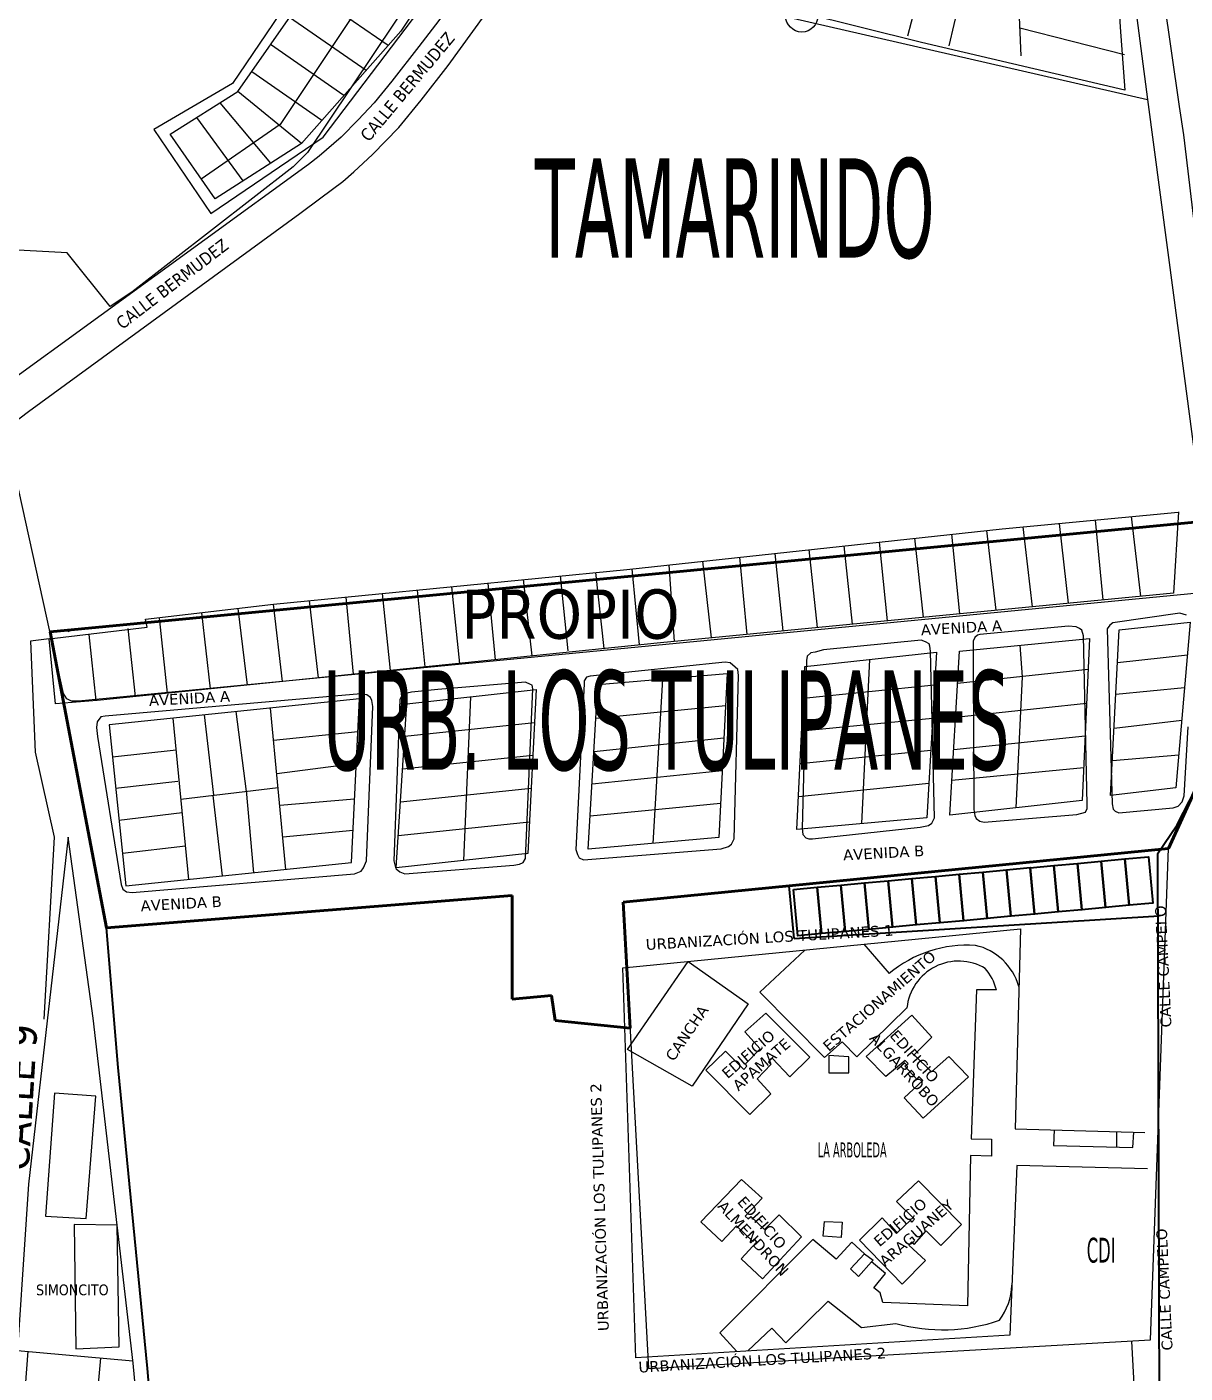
# Model space of a CAD drawing. Header units: metres. Extents: x 2 to 659295185, y -28 to 1124222152.
# Drawn here: x 659665.8 to 659988.6, y 1124057.8 to 1124433 of the extents above; entities that cross this region are included whole.
import ezdxf

# ---------------------------------------------------------------- set-up
doc = ezdxf.new("R2010")
doc.units = ezdxf.units.M
doc.header["$MEASUREMENT"] = 0
doc.linetypes.add('HIDDEN', pattern=[0.375, 0.25, -0.125])
doc.layers.get('0').update_dxf_attribs({"linetype": 'CONTINUOUS'})
for name, color, linetype in [('CALLES', 1, 'CONTINUOUS'), ('MANZANA', 30, 'CONTINUOUS'), ('Numero de manzana', 6, 'CONTINUOUS'), ('Parcelas', 140, 'CONTINUOUS'), ('TEXTOS', 7, 'CONTINUOUS')]:
    doc.layers.add(name, color=color, linetype=linetype)
doc.styles.add('ROMAN', font='verdana.ttf')
doc.styles.get("Standard").update_dxf_attribs({"font": 'tahoma.ttf'})

msp = doc.modelspace()

# ---------------------------------------------------------------- linework, layer by layer
at = {"color": 40, "lineweight": 70, "true_color": 0xf8d731}
for p, q in [((659993.3258, 1124295.0792), (659672.1877, 1124264.4054)), ((659672.1877, 1124264.4054), (659687.9441, 1124181.8839)), ((659984, 1124204), (659991.6502, 1124220.6963)), ((659832, 1124189), (659984, 1124204)), ((659687.9441, 1124181.8839), (659801, 1124190.8947)), ((659801, 1124190.8947), (659801, 1124162)), ((659833.8902, 1124153.897), (659832, 1124189)), ((659801, 1124162), (659812, 1124163)), ((659812, 1124163), (659813, 1124156)), ((659813, 1124156), (659833.8902, 1124153.897))]:
    msp.add_line(p, q, dxfattribs=at)
at = {"layer": 'MANZANA', "lineweight": -2}
for p, q in [((659987.1079, 1124410.7494), (659979.6454, 1124462.029)), ((659792.6544, 1124450.5713), (659775.0083, 1124427.486)), ((659973.461, 1124448.4018), (659978.1117, 1124412.699)), ((659783.1387, 1124422.2171), (659798.3853, 1124443.1828)), ((659775.0083, 1124427.486), (659767.4881, 1124417.828)), ((659775.6185, 1124412.5591), (659783.1387, 1124422.2171)), ((659767.4881, 1124417.828), (659762.5901, 1124411.8392)), ((659762.5901, 1124411.8392), (659758.1126, 1124407.0602)), ((659769.4094, 1124404.9006), (659775.6185, 1124412.5591)), ((659978.1117, 1124412.699), (659985.3763, 1124358.2001)), ((659988.2376, 1124402.901), (659987.1079, 1124410.7494)), ((659758.1126, 1124407.0602), (659753.3135, 1124402.2812)), ((659762.1036, 1124397.4522), (659769.4094, 1124404.9006)), ((659988.5757, 1124400.5715), (659988.2376, 1124402.901)), ((659753.3135, 1124402.2812), (659747.2033, 1124396.9423)), ((660002.4782, 1124282.6255), (659988.5757, 1124400.5715)), ((659747.2033, 1124396.9423), (659744.2513, 1124394.6127)), ((659756.8674, 1124392.5631), (659762.1036, 1124397.4522)), ((659744.2513, 1124394.6127), (659646.5051, 1124323.6072)), ((659753.8082, 1124389.8937), (659756.8674, 1124392.5631)), ((659747.6898, 1124385.3346), (659753.8082, 1124389.8937)), ((659741.794, 1124380.9955), (659747.6898, 1124385.3346)), ((659666.2209, 1124325.7967), (659741.794, 1124380.9955)), ((659985.3763, 1124358.2001), (659992.8553, 1124301.9416)), ((659661.5207, 1124322.2375), (659666.2209, 1124325.7967)), ((659675.9922, 1124247.2027), (659660.6714, 1124316.4786)), ((659992.2121, 1124275.167), (659680.1728, 1124245.0132)), ((659987.1357, 1124269.5282), (659968.5166, 1124266.8987)), ((659988.9992, 1124268.9883), (659987.1357, 1124269.5282)), ((659956.1435, 1124265.9589), (659931.3895, 1124263.6394)), ((659958.2297, 1124265.749), (659956.1435, 1124265.9589)), ((659959.2192, 1124265.309), (659958.2297, 1124265.749)), ((659959.8789, 1124264.8691), (659959.2192, 1124265.309)), ((659960.3241, 1124263.2195), (659959.8789, 1124264.8691)), ((659967.6425, 1124266.2289), (659966.8839, 1124265.2391)), ((659966.8839, 1124265.2391), (659968.3104, 1124216.469)), ((659968.5166, 1124266.8987), (659967.6425, 1124266.2289)), ((659915.0411, 1124262.0397), (659887.7721, 1124259.3703)), ((659916.2532, 1124261.5998), (659915.0411, 1124262.0397)), ((659917.2427, 1124261.0499), (659916.2532, 1124261.5998)), ((659917.4653, 1124260.39), (659917.2427, 1124261.0499)), ((659917.688, 1124258.9503), (659917.4653, 1124260.39)), ((659929.9712, 1124262.7496), (659929.5424, 1124261.7498)), ((659929.5424, 1124261.7498), (659929.5589, 1124257.7706)), ((659930.7381, 1124263.4194), (659929.9712, 1124262.7496)), ((659931.3895, 1124263.6394), (659930.7381, 1124263.4194)), ((659961.2972, 1124216.329), (659960.3241, 1124263.2195)), ((659883.2863, 1124257.5806), (659883.0719, 1124256.3609)), ((659884.2676, 1124258.4704), (659883.2863, 1124257.5806)), ((659885.4715, 1124258.7004), (659884.2676, 1124258.4704)), ((659887.7721, 1124259.3703), (659885.4715, 1124258.7004)), ((659918.7764, 1124212.5098), (659917.688, 1124258.9503)), ((659929.5589, 1124257.7706), (659929.7486, 1124214.8593)), ((659860.4162, 1124255.9541), (659822.748, 1124251.9635)), ((659861.8428, 1124255.7442), (659860.4162, 1124255.9541)), ((659863.1621, 1124254.5244), (659861.8428, 1124255.7442)), ((659863.9372, 1124253.8646), (659863.1621, 1124254.5244)), ((659864.1599, 1124252.2149), (659863.9372, 1124253.8646)), ((659883.0719, 1124256.3609), (659881.8598, 1124209.5704)), ((659804.7462, 1124250.3695), (659780.322, 1124248.2699)), ((659806.1727, 1124249.7197), (659804.7462, 1124250.3695)), ((659806.6097, 1124249.4997), (659806.1727, 1124249.7197)), ((659806.8324, 1124248.4999), (659806.6097, 1124249.4997)), ((659821.107, 1124249.854), (659818.7982, 1124203.7234)), ((659821.7585, 1124251.7336), (659821.107, 1124250.7338)), ((659821.107, 1124250.7338), (659821.107, 1124249.854)), ((659822.748, 1124251.9635), (659821.7585, 1124251.7336)), ((659862.9395, 1124206.6342), (659864.1599, 1124252.2149)), ((659676.8828, 1124245.663), (659675.9922, 1124247.2027)), ((659678.1938, 1124245.0032), (659676.8828, 1124245.663)), ((659758.8601, 1124247.0564), (659687.5501, 1124240.8777)), ((659760.501, 1124246.8465), (659758.8601, 1124247.0564)), ((659761.4905, 1124246.0766), (659760.501, 1124246.8465)), ((659761.9358, 1124245.1968), (659761.4905, 1124246.0766)), ((659762.1585, 1124243.5371), (659761.9358, 1124245.1968)), ((659769.7013, 1124245.4605), (659768.0439, 1124200.5497)), ((659770.1384, 1124246.3503), (659769.7013, 1124245.4605)), ((659770.9052, 1124247.1202), (659770.1384, 1124246.3503)), ((659772.9832, 1124247.5801), (659770.9052, 1124247.1202)), ((659780.322, 1124248.2699), (659772.9832, 1124247.5801)), ((659804.7462, 1124201.1595), (659806.8324, 1124248.4999)), ((659680.1728, 1124245.0132), (659678.1938, 1124245.0032)), ((659760.3773, 1124200.5059), (659762.1585, 1124243.5371)), ((659685.3649, 1124239.318), (659685.1588, 1124237.6583)), ((659685.1588, 1124237.6583), (659685.3814, 1124235.2288)), ((659686.3462, 1124240.6477), (659685.3649, 1124239.318)), ((659687.5501, 1124240.8777), (659686.3462, 1124240.6477)), ((659988.3478, 1124218.6585), (659989.4692, 1124237.9046)), ((659685.3814, 1124235.2288), (659692.0358, 1124193.8973)), ((659961.3054, 1124215.1093), (659961.2972, 1124216.329)), ((659968.3104, 1124216.469), (659968.533, 1124214.9193)), ((659970.1822, 1124213.9295), (659985.2969, 1124215.3292)), ((659985.2969, 1124215.3292), (659986.7151, 1124215.7791)), ((659986.7151, 1124215.7791), (659987.8118, 1124216.9989)), ((659987.8118, 1124216.9989), (659988.3478, 1124218.6585)), ((659918.0096, 1124211.0601), (659918.7764, 1124212.5098)), ((659929.7486, 1124214.8593), (659929.9794, 1124213.1997)), ((659929.9794, 1124213.1997), (659930.4165, 1124212.3198)), ((659930.4165, 1124212.3198), (659931.406, 1124211.55)), ((659931.406, 1124211.55), (659932.6181, 1124211.33)), ((659932.6181, 1124211.33), (659958.4606, 1124213.4396)), ((659958.4606, 1124213.4396), (659960.8684, 1124214.1095)), ((659960.8684, 1124214.1095), (659961.3054, 1124215.1093)), ((659968.533, 1124214.9193), (659969.0855, 1124214.3694)), ((659969.0855, 1124214.3694), (659970.1822, 1124213.9295)), ((659881.8598, 1124209.5704), (659882.0907, 1124207.9207)), ((659882.0907, 1124207.9207), (659882.8575, 1124206.9209)), ((659884.7211, 1124206.711), (659914.7277, 1124209.9403)), ((659914.7277, 1124209.9403), (659917.1355, 1124210.4002)), ((659917.1355, 1124210.4002), (659918.0096, 1124211.0601)), ((659859.336, 1124203.8547), (659861.3068, 1124204.5246)), ((659861.3068, 1124204.5246), (659862.1809, 1124205.1945)), ((659862.1809, 1124205.1945), (659862.9395, 1124206.6342)), ((659882.8575, 1124206.9209), (659883.7398, 1124206.711)), ((659883.7398, 1124206.711), (659884.7211, 1124206.711)), ((659759.6187, 1124198.6163), (659760.3773, 1124200.5059)), ((659768.0439, 1124200.5497), (659768.4892, 1124198.67)), ((659804.0948, 1124200.0498), (659804.7462, 1124201.1595)), ((659818.7982, 1124203.7234), (659819.2435, 1124202.2836)), ((659819.2435, 1124202.2836), (659819.6805, 1124201.4038)), ((659819.6805, 1124201.4038), (659820.8927, 1124200.8539)), ((659820.8927, 1124200.8539), (659859.336, 1124203.8547)), ((659695.1115, 1124191.6977), (659757.112, 1124196.9466)), ((659757.112, 1124196.9466), (659758.9673, 1124197.6265)), ((659758.9673, 1124197.6265), (659759.6187, 1124198.6163)), ((659768.4892, 1124198.67), (659768.7118, 1124198.3401)), ((659768.7118, 1124198.3401), (659769.7013, 1124197.4603)), ((659769.7013, 1124197.4603), (659771.1279, 1124196.9104)), ((659771.1279, 1124196.9104), (659801.4726, 1124199.3699)), ((659801.4726, 1124199.3699), (659803.1135, 1124199.5999)), ((659803.1135, 1124199.5999), (659804.0948, 1124200.0498)), ((659692.0358, 1124193.8973), (659692.4811, 1124192.6775)), ((659692.4811, 1124192.6775), (659693.4706, 1124191.9077)), ((659693.4706, 1124191.9077), (659695.1115, 1124191.6977))]:
    msp.add_line(p, q, dxfattribs=at)
at = {"layer": 'MANZANA', "lineweight": -3}
for p, q in [((659803.7657, 1124452.9409), (659978.1117, 1124412.699)), ((659801, 1124162), (659801, 1124190.8947)), ((659812, 1124163), (659801, 1124162)), ((659813, 1124156), (659812, 1124163)), ((659833.8902, 1124153.897), (659813, 1124156)), ((659978.7332, 1123979.6698), (659973.76, 1124066.7006))]:
    msp.add_line(p, q, dxfattribs=at)
at = {"layer": 'MANZANA', "lineweight": 40}
for p, q in [((659993.3258, 1124295.0792), (659672.1877, 1124264.4054)), ((659986.4529, 1124210.5621), (659991.6502, 1124220.6963)), ((659980.9294, 1124202.5055), (659986.4529, 1124210.5621)), ((659980.9294, 1124202.5055), (659980.9294, 1124189.0401)), ((659980.9294, 1124202.5055), (659981.3978, 1124043.3927)), ((659879.6625, 1124178.8898), (659878.2147, 1124193.5607)), ((659687.9441, 1124181.8839), (659801, 1124190.8947)), ((659879.6625, 1124178.8898), (659981.4023, 1124185.2123)), ((659691.2018, 1124142.9699), (659687.9441, 1124181.8839)), ((659699.3964, 1124059.0703), (659691.2018, 1124142.9699)), ((659702.7796, 1124017.1972), (659699.3964, 1124059.0703))]:
    msp.add_line(p, q, dxfattribs=at)
at = {"layer": 'MANZANA', "lineweight": -3}
for points in [[(659764.4902, 1124478.4105), (659723.0817, 1124417.2382), (659701.1367, 1124404.3775), (659717, 1124381), (659748.3578, 1124402.2557), (659792.2744, 1124460.2449), (659764.4902, 1124478.4105)], [(659832, 1124189), (659839, 1124059), (659979, 1124067), (659984, 1124204), (659832, 1124189)]]:
    msp.add_lwpolyline(points, dxfattribs=at)
at = {"layer": 'Numero de manzana', "lineweight": -2}
msp.add_circle((659881.7636, 1124436.0372), 4.5001, dxfattribs=at)
at = {"layer": 'Parcelas', "lineweight": -3}
for p, q in [((659776.2366, 1124465.7245), (659736.3646, 1124405.7488)), ((659766.4966, 1124427.7833), (659744.1668, 1124443.1431)), ((659760.3214, 1124420.8159), (659738.9719, 1124435.638)), ((659754.1441, 1124413.8462), (659733.6978, 1124428.0412)), ((659747.9668, 1124406.8764), (659728.4236, 1124420.4444)), ((659742.3205, 1124400.5057), (659724.5918, 1124414.9251)), ((659733.7652, 1124395.0146), (659719.5973, 1124411.7944)), ((659726.0704, 1124390.0757), (659713.1201, 1124407.7343)), ((659736.3646, 1124405.7488), (659714.364, 1124390.561))]:
    msp.add_line(p, q, dxfattribs=at)
at = {"layer": 'Parcelas', "lineweight": 40}
for p, q in [((659677.2948, 1124264.8932), (659677.3932, 1124264.4054)), ((659879.1896, 1124182.7176), (659879.1896, 1124182.7176)), ((659880.5126, 1124180.0096), (659880.5126, 1124180.0096))]:
    msp.add_line(p, q, dxfattribs=at)
at = {"layer": 'Parcelas', "lineweight": -3}
for points in [[(659659, 1124507), (659675, 1124507), (659697, 1124525), (659730, 1124520), (659752, 1124522), (659786, 1124522), (659786, 1124528), (659797, 1124531), (659807, 1124535), (659825, 1124519), (659820, 1124512), (659817, 1124507), (659744, 1124398), (659740, 1124394), (659695, 1124359), (659689, 1124355), (659677, 1124370), (659658, 1124371), (659659, 1124507)], [(659764.8889, 1124473.2685), (659787.5843, 1124458.1805), (659770.0161, 1124431.7543), (659742.3205, 1124400.5057), (659718.187, 1124385.0157), (659705.7217, 1124403.0967), (659724.5918, 1124414.9251), (659742.4887, 1124440.7035), (659764.8889, 1124473.2685)]]:
    msp.add_lwpolyline(points, dxfattribs=at)
at = {"layer": 'Parcelas'}
for points in [[(659968.1835, 1124470.9121), (659970.5382, 1124432.9168), (659971.8225, 1124415.364), (659915.097, 1124428.6356), (659847.4546, 1124445.5462)], [(659911.3001, 1124430.4506), (659917.4165, 1124453.969)], [(659922.8765, 1124427.7277), (659928.391, 1124451.6029)], [(659942.1101, 1124442.3296), (659942.8593, 1124424.8838)], [(659942.5232, 1124432.7101), (659971.7254, 1124425.3175)], [(659986.7433, 1124297.8185), (659985.433, 1124275.1685), (659842.4198, 1124261.3165), (659685.3673, 1124245.2181), (659673.7615, 1124244.2822), (659671.9264, 1124262.4249), (659699.313, 1124265.6686), (659698.845, 1124267.9149), (659734.5047, 1124272.0331), (659832.9667, 1124281.767), (659937.6059, 1124293.092), (659986.6497, 1124297.6781)], [(659956.1271, 1124272.33), (659953.5761, 1124294.5854)], [(659965.7766, 1124273.2646), (659963.608, 1124295.5235)], [(659976.2696, 1124274.281), (659973.7067, 1124296.4678)], [(659915.6926, 1124268.4136), (659913.2826, 1124290.4595)], [(659925.8237, 1124269.3949), (659923.579, 1124291.5739)], [(659935.9458, 1124270.3753), (659933.3628, 1124292.6327)], [(659946.0409, 1124271.3531), (659943.4947, 1124293.6426)], [(659886.1311, 1124265.5503), (659883.8536, 1124287.2744)], [(659895.8822, 1124266.4948), (659893.5949, 1124288.3287)], [(659905.6812, 1124267.4439), (659903.4388, 1124289.3941)], [(659846.2889, 1124261.6912), (659844.8158, 1124283.0494)], [(659856.6263, 1124262.6925), (659854.1346, 1124284.058)], [(659866.4971, 1124263.6486), (659864.4834, 1124285.178)], [(659876.5833, 1124264.6255), (659874.3273, 1124286.2434)], [(659806.5706, 1124257.6418), (659804.1435, 1124278.9175)], [(659816.6811, 1124259.117), (659814.4962, 1124279.941)], [(659826.7121, 1124259.7064), (659824.3476, 1124280.9149)], [(659836.5514, 1124260.7149), (659834.4769, 1124281.9304)], [(659776.7394, 1124254.584), (659774.6532, 1124276.0021)], [(659786.467, 1124255.5811), (659784.2175, 1124276.9477)], [(659796.3989, 1124256.5992), (659794.3104, 1124277.9454)], [(659736.9669, 1124250.5072), (659734.5047, 1124272.0331)], [(659747.046, 1124251.5404), (659744.5324, 1124273.0244)], [(659756.8021, 1124252.5404), (659754.7088, 1124274.0305)], [(659767.0949, 1124253.5954), (659764.9219, 1124275.0401)], [(659704.9484, 1124247.2252), (659702.6936, 1124268.2878)], [(659716.8989, 1124248.4502), (659714.5101, 1124269.679)], [(659727.2108, 1124249.5072), (659724.6377, 1124270.8714)], [(659696.0544, 1124246.3136), (659693.9747, 1124265.2836)], [(659970.2703, 1124264.9132), (659990.0657, 1124267.0191), (659986.0224, 1124220.8581), (659967.8275, 1124218.7522), (659970.2703, 1124264.9132)], [(659671.9264, 1124262.4249), (659666.7419, 1124261.7844), (659668.0522, 1124230.8045), (659673.3872, 1124207.1249), (659670.4857, 1124156.3964)], [(659685.0216, 1124245.1902), (659683.0972, 1124263.5973)], [(659925.7385, 1124258.9789), (659961.9597, 1124262.5167), (659959.9381, 1124217.3665), (659923.0429, 1124213.239), (659925.7385, 1124258.9789)], [(659942.5731, 1124260.6232), (659943.1752, 1124251.8188), (659941.4213, 1124215.295)], [(659882.6321, 1124254.6804), (659919.2746, 1124258.7237), (659916.6633, 1124212.5626), (659880.3577, 1124209.2774), (659882.6321, 1124254.6804)], [(659900.6345, 1124256.6669), (659898.4498, 1124210.9145)], [(659969.7886, 1124255.8101), (659989.2691, 1124257.9251)], [(659824.869, 1124249.693), (659860.9218, 1124252.7255), (659858.6475, 1124207.0699), (659822.2577, 1124203.7847), (659824.869, 1124249.693)], [(659925.2126, 1124250.0561), (659961.5753, 1124253.9306)], [(659842.9791, 1124251.2163), (659840.2742, 1124205.4112)], [(659882.1929, 1124245.9124), (659918.756, 1124249.5571)], [(659758.4825, 1124245.6985), (659688.6513, 1124238.4543), (659693.2842, 1124193.5567), (659756.2082, 1124200.0429), (659758.4825, 1124245.6985)], [(659771.6418, 1124244.3338), (659807.6946, 1124248.2929), (659805.4202, 1124202.553), (659768.6935, 1124198.594), (659771.6418, 1124244.3338)], [(659789.4047, 1124246.2845), (659787.5046, 1124200.6218)], [(659969.3209, 1124246.9723), (659988.4726, 1124248.831)], [(659724.008, 1124242.1222), (659726.887, 1124219.8986)], [(659737.9236, 1124198.1581), (659733.6469, 1124243.1221)], [(659824.333, 1124240.27), (659860.4769, 1124243.7935)], [(659924.6565, 1124240.6197), (659961.1525, 1124244.4888)], [(659710.859, 1124195.3683), (659706.5006, 1124240.306)], [(659715.1969, 1124241.2081), (659717.7343, 1124218.8127)], [(659771.0615, 1124235.3309), (659807.2377, 1124239.1046)], [(659881.7335, 1124236.741), (659918.2311, 1124240.278)], [(659968.8223, 1124237.5509), (659987.6741, 1124239.715)], [(659734.5015, 1124234.1367), (659758.03, 1124236.6152)], [(659823.8063, 1124231.0101), (659860.0282, 1124234.7859)], [(659924.1249, 1124231.5981), (659960.7457, 1124235.402)], [(659689.5709, 1124229.542), (659707.3606, 1124231.4391)], [(659881.2778, 1124227.6453), (659917.7255, 1124231.3395)], [(659968.3446, 1124228.5229), (659986.8342, 1124230.1266)], [(659735.3795, 1124224.9062), (659757.5884, 1124227.7505)], [(659770.4693, 1124226.144), (659806.786, 1124230.0213)], [(659923.6191, 1124223.016), (659960.3492, 1124226.5486)], [(659707.857, 1124222.618), (659690.4837, 1124220.6958)], [(659823.2937, 1124221.9973), (659859.5755, 1124225.6984)], [(659708.6893, 1124217.7395), (659735.7557, 1124220.9509)], [(659726.8599, 1124220.1083), (659728.9279, 1124197.2308)], [(659769.8771, 1124216.957), (659806.3289, 1124220.8288)], [(659880.818, 1124218.4656), (659917.2058, 1124222.1538)], [(659717.5386, 1124218.7895), (659720.2139, 1124196.3326)], [(659736.22, 1124216.0693), (659757.0937, 1124217.8186)], [(659822.7858, 1124213.0685), (659859.1223, 1124216.6026)], [(659709.0574, 1124213.9438), (659691.3992, 1124211.8239)], [(659769.2742, 1124207.6023), (659805.8606, 1124211.4094)], [(659737.0579, 1124207.2603), (659756.6577, 1124209.0672)], [(659702.299, 1123985.5625), (659695.3621, 1124060.4811), (659684.263, 1124156.6729), (659677.2336, 1124207.1736), (659666.227, 1124110.4268), (659658.0877, 1123990.0021), (659658.1247, 1123990.5483), (659658.0877, 1123990.0021)], [(659709.9637, 1124204.5998), (659692.356, 1124202.5524)], [(659831.8982, 1124170.6776), (659942.7039, 1124181.5884), (659941.2491, 1124125.8218), (659977.3762, 1124124.852)], [(659882.6556, 1124175.6756), (659870.0793, 1124163.9651), (659888.1166, 1124145.7527), (659893.0199, 1124150.1307), (659897.1385, 1124145.9515), (659911.0693, 1124159.5487), (659911.1527, 1124159.5487)], [(659899.0434, 1124177.2892), (659906.1476, 1124169.1417)], [(659978.1036, 1124114.6685), (659941.7341, 1124115.6384), (659939.7944, 1124068.358), (659835.5351, 1124062.054), (659831.8982, 1124170.6776)], [(659833.2084, 1124147.9791), (659850.0461, 1124172.4645), (659866.8489, 1124160.6453), (659851.1863, 1124137.7644), (659833.2084, 1124147.9791)], [(659936.0113, 1124164.5537), (659930.5057, 1124164.5537), (659929.0042, 1124123.0949), (659934.6766, 1124122.9281), (659934.6766, 1124118.2567), (659928.8374, 1124118.4235), (659927.9198, 1124076.4642), (659904.3124, 1124077.4652), (659903.6451, 1124080.1346), (659901.8099, 1124081.5527), (659905.0632, 1124085.5568), (659901.226, 1124088.7266), (659897.5556, 1124084.7226), (659895.3867, 1124086.808), (659899.2239, 1124090.9789), (659901.643, 1124089.2272), (659901.226, 1124088.7266)], [(659854.976, 1124142.2012), (659860.5191, 1124147.4961), (659865.5658, 1124142.3667), (659866.4758, 1124143.2767), (659866.0622, 1124143.9386), (659870.1988, 1124148.1579), (659865.8967, 1124152.8737), (659871.7707, 1124158.0858), (659884.0151, 1124145.8414), (659878.472, 1124140.2984), (659873.5081, 1124145.5105), (659872.5153, 1124144.5177), (659873.2599, 1124143.8559), (659869.3714, 1124139.802), (659873.1771, 1124135.5826), (659867.3031, 1124129.7913), (659854.976, 1124142.2012)], [(659899.7343, 1124146.0069), (659912.475, 1124157.5067), (659918.0181, 1124151.3845), (659913.0542, 1124146.5033), (659917.9354, 1124141.7048), (659922.7339, 1124146.0069), (659928.1942, 1124140.3811), (659915.6189, 1124128.7986), (659910.324, 1124134.5071), (659915.5361, 1124139.3056), (659914.3779, 1124140.4638), (659913.7988, 1124139.7192), (659910.4895, 1124143.2767), (659911.3995, 1124144.0213), (659910.5722, 1124144.8487), (659905.1946, 1124140.4638), (659899.7343, 1124146.0069)], [(659889.2735, 1124146.313), (659889.2735, 1124141.4524), (659894.8694, 1124141.4524), (659894.8694, 1124145.9454), (659889.2735, 1124146.313)], [(659673.4258, 1124135.8047), (659670.9523, 1124101.4675), (659682.3011, 1124100.8855), (659684.92, 1124134.9317), (659673.4258, 1124135.8047)], [(659952.1422, 1124125.5294), (659951.9741, 1124121.1652), (659974.0927, 1124120.6441), (659974.3198, 1124124.934)], [(659969.5236, 1124125.0628), (659969.5196, 1124120.7518)], [(659864.9809, 1124111.7462), (659870.6735, 1124106.482), (659866.0215, 1124101.4628), (659866.8172, 1124100.7282), (659867.5518, 1124101.4015), (659871.408, 1124097.7901), (659875.4479, 1124101.83), (659881.6915, 1124095.7701), (659870.7959, 1124084.0177), (659864.8585, 1124089.5879), (659869.2044, 1124094.3011), (659868.6535, 1124095.0356), (659868.1027, 1124094.4235), (659863.5731, 1124098.7695), (659859.4719, 1124094.4847), (659853.6569, 1124099.9325), (659864.9809, 1124111.7462)], [(659909.7872, 1124082.5486), (659916.2144, 1124089.0982), (659911.5623, 1124093.4441), (659912.4193, 1124094.3623), (659913.0926, 1124093.5666), (659916.398, 1124097.4228), (659920.4991, 1124093.3217), (659926.2529, 1124099.198), (659914.2556, 1124111.3177), (659908.1957, 1124105.5639), (659913.215, 1124100.667), (659912.4805, 1124099.8713), (659912.052, 1124100.4222), (659908.1957, 1124096.6883), (659904.1558, 1124101.0343), (659897.8511, 1124094.852), (659909.7872, 1124082.5486)], [(659678.9546, 1124099.1396), (659679.3911, 1124064.5114), (659691.4673, 1124065.0934), (659690.9159, 1124099.0144), (659678.9546, 1124099.1396)], [(659888.1385, 1124100.0029), (659892.998, 1124099.784), (659892.7135, 1124095.5374), (659887.6788, 1124095.8876), (659888.1385, 1124100.0029)], [(659899.2239, 1124090.9789), (659895.7204, 1124094.2322), (659891.3826, 1124089.5608), (659884.876, 1124094.983), (659858.933, 1124068.9565), (659863.6945, 1124063.7566)], [(659866.7647, 1124063.9423), (659873.4477, 1124070.2912), (659877.2849, 1124066.2037), (659889.1303, 1124077.7989), (659898.3897, 1124070.4581), (659908.0086, 1124071.6242)], [(659663.0955, 1124064.0936), (659695.2847, 1124061.1516)], [(659665.9699, 1124063.8309), (659663.6775, 1124033.0842), (659683.6105, 1124031.4837), (659686.3816, 1124061.9653)]]:
    msp.add_lwpolyline(points, dxfattribs=at)
at = {"layer": 'Parcelas', "lineweight": 40}
for points in [[(659958.6548, 1124199.8234), (659965.2482, 1124200.4419), (659966.4605, 1124187.5187), (659959.8671, 1124186.9002)], [(659965.2482, 1124200.4419), (659971.8416, 1124201.0604), (659973.0539, 1124188.1372), (659966.4605, 1124187.5187)], [(659971.8416, 1124201.0604), (659978.435, 1124201.6789), (659979.6473, 1124188.7557), (659973.0539, 1124188.1372)], [(659919.0757, 1124196.1646), (659925.6691, 1124196.7831), (659926.8814, 1124183.8599), (659920.288, 1124183.2414)], [(659925.6691, 1124196.7832), (659932.2625, 1124197.4017), (659933.4748, 1124184.4784), (659926.8814, 1124183.8599)], [(659932.2626, 1124197.4017), (659938.856, 1124198.0202), (659940.0683, 1124185.0969), (659933.4749, 1124184.4784)], [(659938.856, 1124198.0202), (659945.4494, 1124198.6387), (659946.6617, 1124185.7155), (659940.0683, 1124185.0969)], [(659945.4681, 1124198.5864), (659952.0614, 1124199.2049), (659953.2737, 1124186.2816), (659946.6803, 1124185.6631)], [(659952.0614, 1124199.2049), (659958.6548, 1124199.8234), (659959.8671, 1124186.9002), (659953.2737, 1124186.2817)], [(659879.4782, 1124192.5582), (659886.0715, 1124193.1767), (659887.2838, 1124180.2535), (659880.6904, 1124179.635)], [(659886.0715, 1124193.1767), (659892.6649, 1124193.7952), (659893.8772, 1124180.872), (659887.2838, 1124180.2535)], [(659892.6836, 1124193.7429), (659899.277, 1124194.3614), (659900.4892, 1124181.4382), (659893.8958, 1124180.8197)], [(659899.277, 1124194.3614), (659905.8703, 1124194.9799), (659907.0826, 1124182.0567), (659900.4892, 1124181.4382)], [(659905.8703, 1124194.9799), (659912.4637, 1124195.5984), (659913.676, 1124182.6752), (659907.0826, 1124182.0567)], [(659912.4637, 1124195.5984), (659919.0571, 1124196.217), (659920.2694, 1124183.2937), (659913.676, 1124182.6752)]]:
    msp.add_lwpolyline(points, close=True, dxfattribs=at)
at = {"layer": 'Parcelas'}
for centre, radius, start, end in [((659927.993, 1124142.9353), 34.1174, 86.338032, 129.814183), ((659926.4185, 1124160.8724), 16.5421, 16.425265, 76.884867), ((659925.5195, 1124158.0628), 14.5264, 59.350518, 174.128948), ((659921.0909, 1124160.6824), 15.4145, 14.545572, 39.850684), ((659922.3317, 1124083.147), 18.0549, 323.932086, 357.14864), ((659921.0557, 1124117.7775), 47.962, 254.214916, 289.322817)]:
    msp.add_arc(centre, radius, start, end, dxfattribs=at)

# ---------------------------------------------------------------- texts
at = {"layer": 'CALLES', "color": 0}
for s, height, rotation, p in [('CALLE BERMUDEZ', 3.5, 50.08421, (659761.0629, 1124400.729)), ('CALLE BERMUDEZ', 3.5, 37.37711, (659692.3158, 1124348.4844)), ('CALLE 9', 8.5, 86.566794, (659666.2381, 1124113.8898)), ('CALLE 9', 8.5, 86.566794, (659666.2381, 1124113.8898))]:
    msp.add_text(s, height=height, rotation=rotation, dxfattribs=at).set_placement(p)
at = {"layer": 'CALLES', "color": 0, "style": 'ROMAN'}
for s, rotation, p in [('AVENIDA A', 3.156929, (659915.0411, 1124263.3955)), ('AVENIDA A', 3.156929, (659699.8355, 1124243.7018)), ('AVENIDA A', 3.156929, (659699.8355, 1124243.7018)), ('AVENIDA B', 3.156929, (659893.3588, 1124200.6346)), ('AVENIDA B', 3.156929, (659697.5355, 1124186.4837)), ('AVENIDA B', 3.156929, (659697.5355, 1124186.4837)), ('CALLE CAMPELO', 92.741292, (659984.8342, 1124154.1793)), ('URBANIZACIÓN LOS TULIPANES 1', 3.327731, (659838.3484, 1124175.6932)), ('ESTACIONAMIENTO', 41.021149, (659889.2735, 1124147.2047)), ('CANCHA', 55.715192, (659846.0213, 1124144.4366)), ('EDIFICIO', 41.021149, (659861.0894, 1124139.6407)), ('ALGARROBO', 312.6515, (659900.3855, 1124150.9233)), ('EDIFICIO', 311.615254, (659906.1046, 1124151.7568)), ('APAMATE', 41.021149, (659864.1079, 1124136.2202)), ('URBANIZACIÓN LOS TULIPANES 2', 91.778498, (659827.9659, 1124069.5037)), ('EDIFICIO', 311.615254, (659863.5976, 1124105.3867)), (' ARAGUANEY', 41.021149, (659904.0219, 1124086.417)), ('ALMENDRON', 312.6515, (659858.0971, 1124104.1077)), ('EDIFICIO', 41.021149, (659903.4362, 1124092.7905)), ('CALLE CAMPELO', 92.741292, (659985.1498, 1124064.1318)), ('URBANIZACIÓN LOS TULIPANES 2', 3.327731, (659836.31, 1124057.8864))]:
    msp.add_text(s, height=3, rotation=rotation, dxfattribs=at).set_placement(p)
at = {"layer": 'TEXTOS', "color": 0, "width": 0.555556}
for s, height, p in [('TAMARINDO', 27.69936, (659807.3964, 1124368.6552)), ('URB. LOS TULIPANES', 27.699362, (659748.306, 1124225.9031)), ('LA ARBOLEDA', 4.154904, (659886.2219, 1124117.8792)), ('CDI', 6.92484, (659961.2036, 1124088.5572))]:
    msp.add_text(s, height=height, dxfattribs=at).set_placement(p)
at = {"layer": 'TEXTOS', "linetype": 'HIDDEN', "lineweight": 40, "insert": (659786.8591, 1124276.1646), "char_height": 13.69045, "width": 430.648476, "attachment_point": 1}
msp.add_mtext('PROPIO', dxfattribs=at)
at = {"layer": 'TEXTOS', "lineweight": -3, "insert": (659668.2885, 1124082.4603), "char_height": 3, "attachment_point": 1}
msp.add_mtext_dynamic_manual_height_columns('SIMONCITO', width=43.622439, gutter_width=9.6186, heights=[0], dxfattribs=at)

doc.saveas('drawing.dxf')
